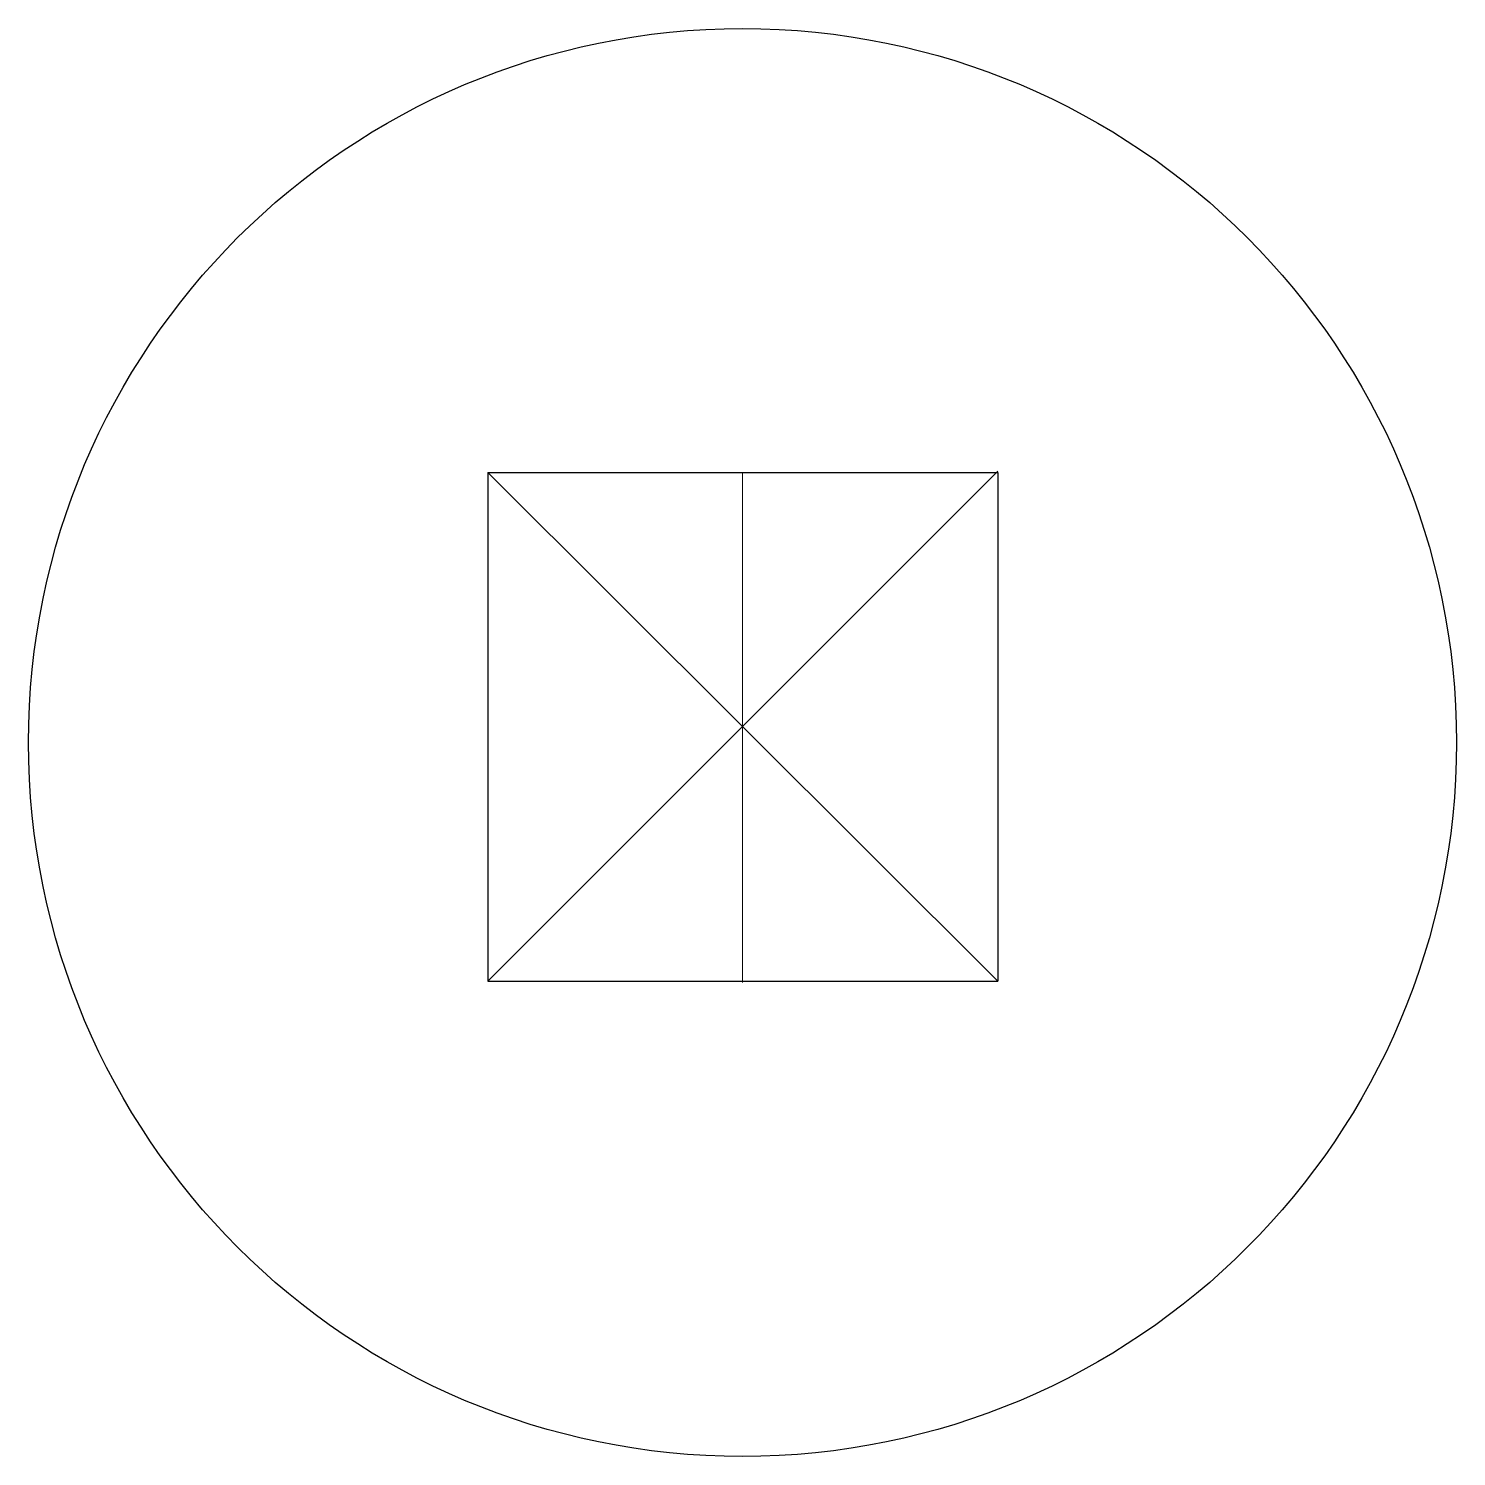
# Model space of a CAD drawing. Header units: inches. Extents: x 229.86 to 233.36, y -356.97 to -353.47.
import ezdxf

# ---------------------------------------------------------------- set-up
doc = ezdxf.new("R2010")
doc.units = ezdxf.units.IN
doc.header["$MEASUREMENT"] = 0
doc.layers.get('0').update_dxf_attribs({"color": 1, "lineweight": 9})
doc.layers.add('A201-Floorplan-2nd-floor', color=3, linetype='Continuous', lineweight=9)

# ---------------------------------------------------------------- blocks, each defined once
blk = doc.blocks.new('L2-banister-rail')
at = {"layer": 'A201-Floorplan-2nd-floor', "lineweight": -3}
for p, q in [((292.3373, -354.5514), (291.0873, -355.801)), ((292.3373, -355.801), (291.0873, -354.5545)), ((291.0873, -354.5545), (291.0873, -355.801)), ((291.0873, -354.5545), (292.3373, -354.5545)), ((292.3373, -354.5545), (292.3373, -355.801)), ((291.0873, -355.801), (292.3373, -355.801))]:
    blk.add_line(p, q, dxfattribs=at)
at = {"layer": 'A201-Floorplan-2nd-floor', "lineweight": 5}
blk.add_line((291.7115, -355.8045), (291.7115, -354.5545), dxfattribs=at)

msp = doc.modelspace()

# ---------------------------------------------------------------- linework, layer by layer
at = {"layer": 'A201-Floorplan-2nd-floor', "lineweight": -3}
msp.add_circle((231.6111, -355.2214), 1.75, dxfattribs=at)

# ---------------------------------------------------------------- block references
at = {"color": 1, "lineweight": 5}
msp.add_blockref('L2-banister-rail', (-60.1004, -0.0051), dxfattribs=at)

doc.saveas('drawing.dxf')
